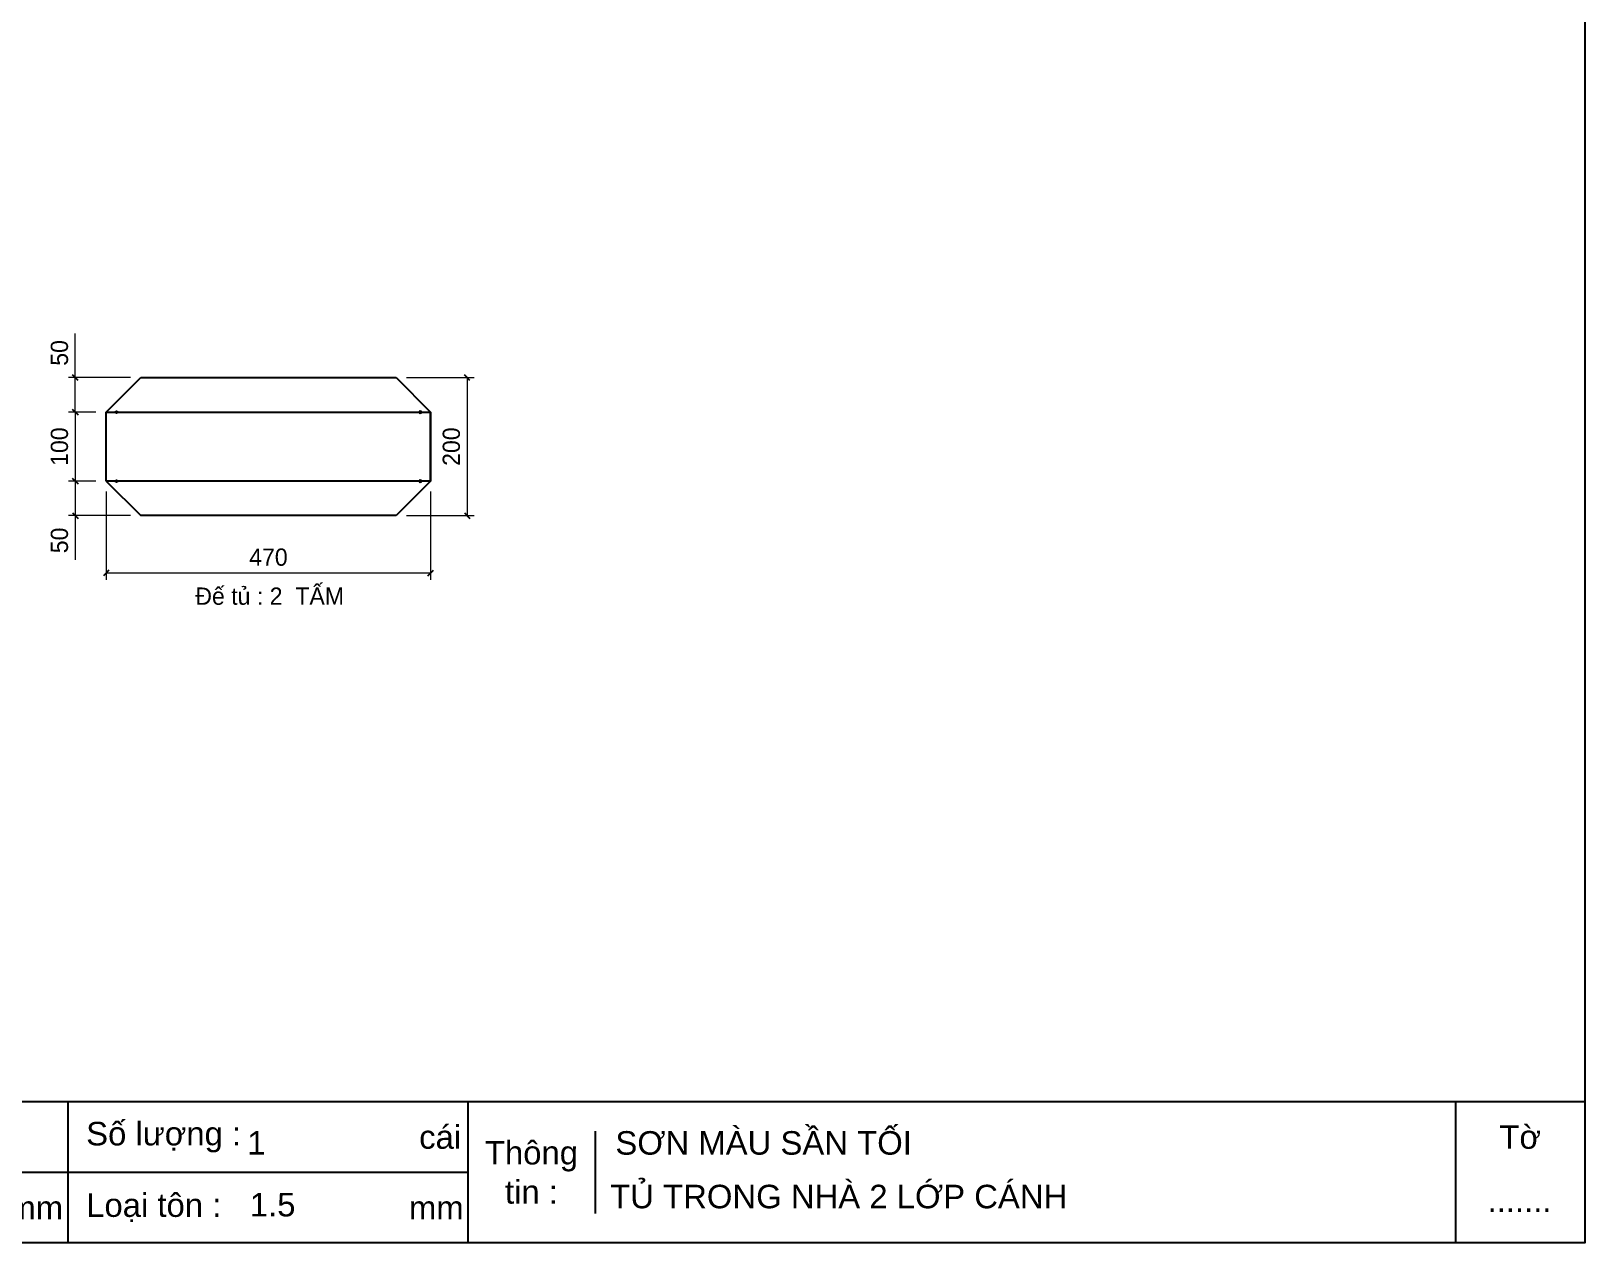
# Model space of a CAD drawing. Header units: millimetres. Extents: x 0 to 5060, y 0 to 3578.
# Drawn here: x 2809 to 5060, y 0 to 1756 of the extents above; entities that cross this region are included whole.
import ezdxf

# ---------------------------------------------------------------- set-up
doc = ezdxf.new("R2010")
doc.units = ezdxf.units.MM
doc.layers.add('CNC', color=7, linetype='Continuous')
doc.layers.add('DIM', color=253, linetype='Continuous')
doc.styles.add('Arial', font='arial.ttf')
doc.dimstyles.new('Dim-25', dxfattribs={"dimtxt": 25, "dimasz": 8, "dimexe": 10, "dimexo": 15, "dimgap": 10, "dimtad": 1, "dimdec": 0, "dimtxsty": 'Standard', "dimblk": 'OBLIQUE', "dimcen": 10, "dimclrd": 5, "dimclre": 5, "dimclrt": 3, "dimazin": 3, "dimtfac": 1, "dimtdec": 0, "dimtmove": 0, "dimatfit": 3, "dimldrblk": 'OBLIQUE', "dimlwd": 9, "dimlwe": 9})

# ---------------------------------------------------------------- blocks, each defined once
blk = doc.blocks.new('*D8')
at = {"color": 0, "linetype": 'ByBlock', "lineweight": -2}
for p, q in [((3444.5, 1249.9), (3436.5, 1257.9)), ((3436.5, 1057.9), (3444.5, 1049.9))]:
    blk.add_line(p, q, dxfattribs=at)
at = {"layer": 'Defpoints', "color": 0, "transparency": 16777216}
for p in [(3337.6, 1253.9), (3337.6, 1053.9), (3440.5, 1053.9)]:
    blk.add_point(p, dxfattribs=at)
at = {"layer": 'DIM', "color": 5, "lineweight": 9, "transparency": 16777216}
for p, q in [((3352.6, 1253.9), (3450.5, 1253.9)), ((3440.5, 1253.9), (3440.5, 1053.9)), ((3352.6, 1053.9), (3450.5, 1053.9))]:
    blk.add_line(p, q, dxfattribs=at)
at = {"layer": 'DIM', "color": 3, "transparency": 16777216, "insert": (3417.7, 1153.9), "char_height": 25, "attachment_point": 5, "rotation": 90}
blk.add_mtext('200', dxfattribs=at)
blk = doc.blocks.new('_Oblique')
at = {"color": 0, "linetype": 'ByBlock', "lineweight": -2}
blk.add_line((-0.5, -0.5), (0.5, 0.5), dxfattribs=at)
blk = doc.blocks.new('*D9')
at = {"color": 0, "linetype": 'ByBlock', "lineweight": -2}
for p, q in [((2921.6, 974.9), (2913.6, 966.9)), ((3383.6, 966.9), (3391.6, 974.9))]:
    blk.add_line(p, q, dxfattribs=at)
at = {"layer": 'Defpoints', "color": 0, "transparency": 16777216}
for p in [(2917.6, 1103.9), (3387.6, 1103.9), (3387.6, 970.9)]:
    blk.add_point(p, dxfattribs=at)
at = {"layer": 'DIM', "color": 5, "lineweight": 9, "transparency": 16777216}
for p, q in [((2917.6, 1088.9), (2917.6, 960.9)), ((3387.6, 1088.9), (3387.6, 960.9)), ((2917.6, 970.9), (3387.6, 970.9))]:
    blk.add_line(p, q, dxfattribs=at)
at = {"layer": 'DIM', "color": 3, "transparency": 16777216, "insert": (3152.6, 993.6), "char_height": 25, "attachment_point": 5}
blk.add_mtext('470', dxfattribs=at)
blk = doc.blocks.new('*D10')
at = {"color": 0, "linetype": 'ByBlock', "lineweight": -2}
for p, q in [((2876.7, 1199.9), (2868.7, 1207.9)), ((2868.7, 1107.9), (2876.7, 1099.9))]:
    blk.add_line(p, q, dxfattribs=at)
at = {"layer": 'Defpoints', "color": 0, "transparency": 16777216}
for p in [(2917.6, 1203.9), (2872.7, 1103.9), (2917.6, 1103.9)]:
    blk.add_point(p, dxfattribs=at)
at = {"layer": 'DIM', "color": 5, "lineweight": 9, "transparency": 16777216}
for p, q in [((2902.6, 1203.9), (2862.7, 1203.9)), ((2872.7, 1203.9), (2872.7, 1103.9)), ((2902.6, 1103.9), (2862.7, 1103.9))]:
    blk.add_line(p, q, dxfattribs=at)
at = {"layer": 'DIM', "color": 3, "transparency": 16777216, "insert": (2849.9, 1153.9), "char_height": 25, "attachment_point": 5, "rotation": 90}
blk.add_mtext('100', dxfattribs=at)
blk = doc.blocks.new('*D11')
at = {"color": 0, "linetype": 'ByBlock', "lineweight": -2}
for p, q in [((2876.7, 1249.9), (2868.7, 1257.9)), ((2868.7, 1207.9), (2876.7, 1199.9))]:
    blk.add_line(p, q, dxfattribs=at)
at = {"layer": 'Defpoints', "color": 0, "transparency": 16777216}
for p in [(2872.7, 1253.9), (2967.6, 1253.9), (2917.6, 1203.9)]:
    blk.add_point(p, dxfattribs=at)
at = {"layer": 'DIM', "color": 5, "lineweight": 9, "transparency": 16777216}
for p, q in [((2872.7, 1253.9), (2872.7, 1317.6)), ((2952.6, 1253.9), (2862.7, 1253.9)), ((2872.7, 1203.9), (2872.7, 1253.9)), ((2902.6, 1203.9), (2862.7, 1203.9))]:
    blk.add_line(p, q, dxfattribs=at)
at = {"layer": 'DIM', "color": 3, "transparency": 16777216, "insert": (2849.9, 1289.7), "char_height": 25, "attachment_point": 5, "rotation": 90}
blk.add_mtext('50', dxfattribs=at)
blk = doc.blocks.new('*D12')
at = {"color": 0, "linetype": 'ByBlock', "lineweight": -2}
for p, q in [((2876.7, 1099.9), (2868.7, 1107.9)), ((2868.7, 1057.9), (2876.7, 1049.9))]:
    blk.add_line(p, q, dxfattribs=at)
at = {"layer": 'Defpoints', "color": 0, "transparency": 16777216}
for p in [(2917.6, 1103.9), (2872.7, 1053.9), (2967.6, 1053.9)]:
    blk.add_point(p, dxfattribs=at)
at = {"layer": 'DIM', "color": 5, "lineweight": 9, "transparency": 16777216}
for p, q in [((2902.6, 1103.9), (2862.7, 1103.9)), ((2872.7, 1103.9), (2872.7, 1053.9)), ((2952.6, 1053.9), (2862.7, 1053.9)), ((2872.7, 1053.9), (2872.7, 990.1))]:
    blk.add_line(p, q, dxfattribs=at)
at = {"layer": 'DIM', "color": 3, "transparency": 16777216, "insert": (2849.9, 1018), "char_height": 25, "attachment_point": 5, "rotation": 90}
blk.add_mtext('50', dxfattribs=at)
blk = doc.blocks.new('f3daunguoc')
at = {"layer": 'CNC', "color": 2, "lineweight": -3}
blk.add_circle((0, 0), 1.5, dxfattribs=at)
blk = doc.blocks.new('KHUNG CHUẨN')
at = {"color": 7}
for p, q in [((19889.2, -28535.2), (16919.2, -28535.2)), ((18599.2, -28535.2), (18599.2, -28655.2)), ((18939.2, -28535.2), (18939.2, -28655.2)), ((19779.2, -28535.2), (19779.2, -28655.2)), ((19047.6, -28560.2), (19047.6, -28630.2)), ((18939.2, -28595.2), (16919.2, -28595.2))]:
    blk.add_line(p, q, dxfattribs=at)
blk.add_lwpolyline([(16919.2, -26555.2), (19889.2, -26555.2), (19889.2, -28655.2), (16919.2, -28655.2)], close=True, dxfattribs=at)
at = {"color": 2, "char_height": 20, "style": 'Arial'}
for s, insert, width, attachment_point in [('  Số lượng :', (18599.2, -28565.2), 917.634, 4), ('cái', (18897.9, -28565.2), 63.517, 4), ('Tờ', (19834.2, -28565.2), 110, 5), ('Thông\\Ptin :', (18993.4, -28595.2), 108.311, 5), ('mm', (18548.6, -28625.2), 73.831, 4), ('  Loại tôn :', (18599.2, -28625.2), 917.634, 4), ('mm', (18889.2, -28625.2), 917.634, 4)]:
    blk.add_mtext(s, dxfattribs=dict(at, insert=insert, width=width, attachment_point=attachment_point))
at = {"color": 3, "style": 'Arial'}
for tag, p in [('#01', (17055.6, -28580.1)), ('#02', (17431.4, -28580.1)), ('#03', (18030.6, -28580.1)), ('#08', (18751.7, -28580.1)), ('#10', (19064.8, -28580.1)), ('#11', (19060.3, -28625.7)), ('#04', (17024.8, -28634.6)), ('#05', (17308.5, -28633)), ('#06', (17632.7, -28633.7)), ('#07', (18002, -28634.7)), ('#09', (18753.8, -28632.6)), ('#12', (19806.5, -28628.9))]:
    blk.add_attdef(tag, p, '', height=20, dxfattribs=at)

msp = doc.modelspace()

# ---------------------------------------------------------------- linework, layer by layer
at = {"color": 7}
for p, q in [((2917.6, 1203.9), (2967.6, 1253.9)), ((2967.6, 1253.9), (3337.6, 1253.9)), ((3337.6, 1253.9), (3387.6, 1203.9)), ((2917.6, 1203.9), (3387.6, 1203.9)), ((2917.6, 1103.9), (2917.6, 1203.9)), ((3387.6, 1203.9), (3387.6, 1103.9)), ((3387.6, 1103.9), (3387.6, 1203.9)), ((3387.6, 1103.9), (2917.6, 1103.9)), ((2917.6, 1103.9), (2967.6, 1053.9)), ((3387.6, 1103.9), (3337.6, 1053.9)), ((3337.6, 1053.9), (2967.6, 1053.9))]:
    msp.add_line(p, q, dxfattribs=at)

# ---------------------------------------------------------------- block references
at = {"color": 3}
ref = msp.add_blockref('KHUNG CHUẨN', (-28825, 48819.2), dxfattribs=dict(at, xscale=1.703680000005988, yscale=1.703680000005988, zscale=1.703680000005988))
ref.add_attrib('#08', '1', (3121.9, 127.9), dxfattribs={"color": 3, "height": 34.1, "style": 'Arial'})
ref.add_attrib('#09', '1.5', (3125.6, 38.4), dxfattribs={"color": 3, "height": 34.07, "style": 'Arial'})
ref.add_attrib('#10', 'SƠN MÀU SẦN TỐI', (3655.3, 127.9), dxfattribs={"color": 3, "height": 34.074, "style": 'Arial'})
ref.add_attrib('#11', 'TỦ TRONG NHÀ 2 LỚP CÁNH', (3647.7, 50.2), dxfattribs={"color": 3, "height": 34.074, "style": 'Arial'})
ref.add_attrib('#12', '.......', (4918.9, 44.7), dxfattribs={"color": 3, "height": 34.07, "style": 'Arial'})
at = {"lineweight": -3, "rotation": 270}
for p in [(2932.6, 1203.9), (2932.6, 1103.9)]:
    msp.add_blockref('f3daunguoc', p, dxfattribs=at)
at = {"lineweight": -3, "xscale": -1, "rotation": 90}
for p in [(3372.6, 1203.9), (3372.6, 1103.9)]:
    msp.add_blockref('f3daunguoc', p, dxfattribs=at)

# ---------------------------------------------------------------- texts
at = {"color": 2, "insert": (3154.4, 937.1), "char_height": 25, "width": 1385, "attachment_point": 5}
msp.add_mtext('Đế tủ : 2  TẤM', dxfattribs=at)

# ---------------------------------------------------------------- dimensions: what is measured, and where the dimension line sits
at = {"layer": 'DIM', "color": 7}
for base, p1, p2, picture, middle in [((2872.7, 1253.9), (2917.6, 1203.9), (2967.6, 1253.9), '*D11', (2849.9, 1289.7)), ((3440.5, 1053.9), (3337.6, 1253.9), (3337.6, 1053.9), '*D8', (3417.7, 1153.9)), ((2872.7, 1103.9), (2917.6, 1203.9), (2917.6, 1103.9), '*D10', (2849.9, 1153.9)), ((2872.7, 1053.9), (2917.6, 1103.9), (2967.6, 1053.9), '*D12', (2849.9, 1018))]:
    dim = msp.add_linear_dim(base=base, p1=p1, p2=p2, angle=90, dimstyle='Dim-25', dxfattribs=at)
    dim.commit()
    dim.dimension.update_dxf_attribs({"geometry": picture, "text_midpoint": middle})
dim = msp.add_linear_dim(base=(3387.6, 970.9), p1=(2917.6, 1103.9), p2=(3387.6, 1103.9), dimstyle='Dim-25', dxfattribs=at)
dim.commit()
dim.dimension.update_dxf_attribs({"geometry": '*D9', "text_midpoint": (3152.6, 993.6)})

doc.saveas('drawing.dxf')
